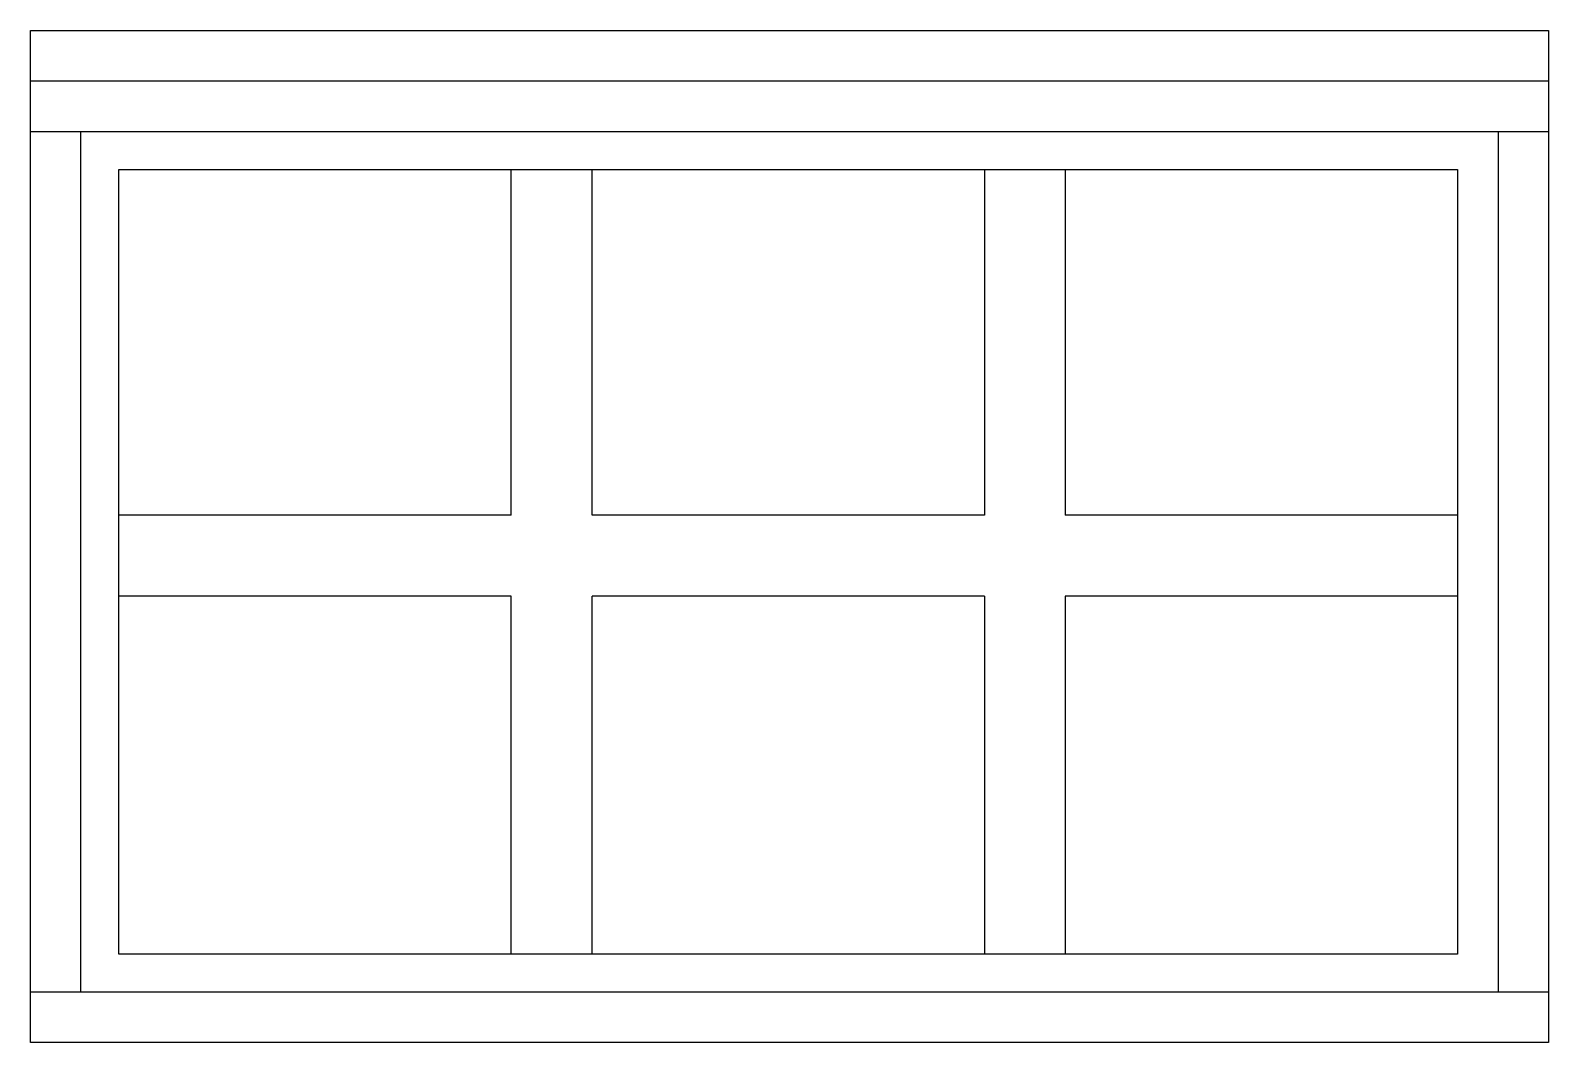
# Model space of a CAD drawing. Header units: millimetres. Extents: x 326.675 to 327.275, y 1330.711 to 1331.111.
import ezdxf

# ---------------------------------------------------------------- set-up
doc = ezdxf.new("R2010")
doc.units = ezdxf.units.MM
doc.header["$LTSCALE"] = 0.5
doc.layers.add('Gravia_Janelas', color=1, linetype='Continuous')

msp = doc.modelspace()

# ---------------------------------------------------------------- linework, layer by layer
at = {"layer": 'Gravia_Janelas', "color": 2, "linetype": 'Continuous'}
for p, q in [((326.67498, 1330.71111), (326.67498, 1331.11111)), ((326.67498, 1331.11111), (327.27498, 1331.11111)), ((327.27498, 1331.11111), (327.27498, 1330.71111)), ((327.27498, 1330.71111), (326.67498, 1330.71111))]:
    msp.add_line(p, q, dxfattribs=at)
at = {"layer": 'Gravia_Janelas', "linetype": 'Continuous'}
for p, q in [((326.67498, 1331.09111), (327.27498, 1331.09111)), ((326.67498, 1331.07111), (327.27498, 1331.07111)), ((326.69498, 1330.73111), (326.69498, 1331.07111)), ((327.25498, 1331.07111), (327.25498, 1330.73111)), ((326.70998, 1331.05611), (327.23898, 1331.05611)), ((326.70998, 1330.74611), (326.70998, 1331.05611)), ((326.86498, 1330.91956), (326.86498, 1331.05611)), ((326.89698, 1330.91956), (326.89698, 1331.05611)), ((327.05198, 1331.05611), (327.05198, 1330.91956)), ((327.08398, 1331.05611), (327.08398, 1330.91956)), ((327.23898, 1331.05611), (327.23898, 1330.74611)), ((326.86498, 1330.91956), (326.70998, 1330.91956)), ((327.05198, 1330.91956), (326.89698, 1330.91956)), ((327.23898, 1330.91956), (327.08398, 1330.91956)), ((326.86498, 1330.88756), (326.70998, 1330.88756)), ((326.86498, 1330.74611), (326.86498, 1330.88756)), ((327.05198, 1330.88756), (326.89698, 1330.88756)), ((326.89698, 1330.74611), (326.89698, 1330.88756)), ((327.05198, 1330.88756), (327.05198, 1330.74611)), ((327.08398, 1330.88756), (327.08398, 1330.74611)), ((327.23898, 1330.88756), (327.08398, 1330.88756)), ((327.23898, 1330.74611), (326.70998, 1330.74611)), ((327.27498, 1330.73111), (326.67498, 1330.73111))]:
    msp.add_line(p, q, dxfattribs=at)

doc.saveas('drawing.dxf')
